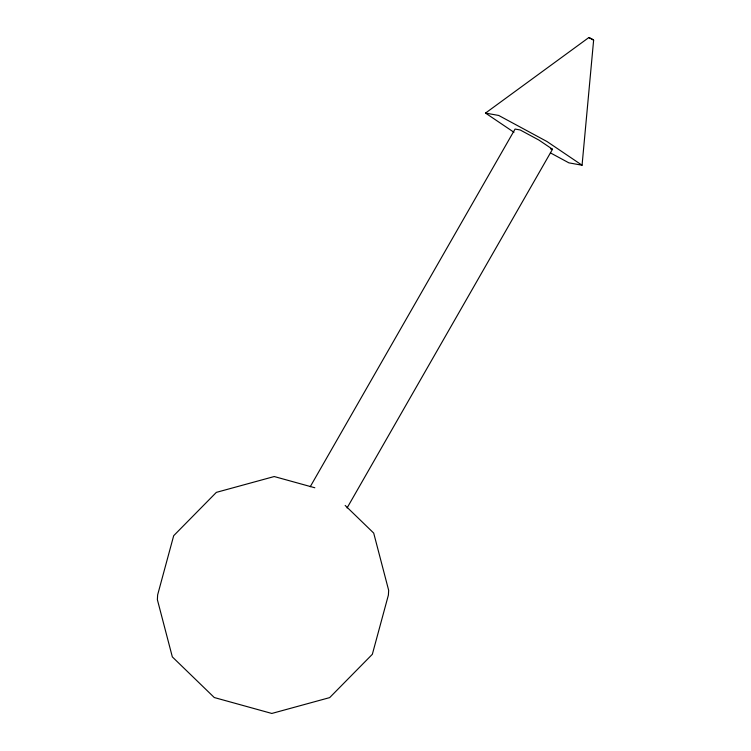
<?xml version="1.0" encoding="UTF-8"?>
<svg xmlns="http://www.w3.org/2000/svg" width="751" height="751" viewBox="0 0 751 751"><rect width="100%" height="100%" fill="white"/><g stroke="black" fill="none" stroke-linecap="round" stroke-linejoin="round"><path stroke-width="1.13" d="M550.389 152.857L568.873 162.845L582.063 165.22L593.628 40.132L591.891 38.958L588.84 37.55L485.512 113.082L513.966 132.289M310.229 486.732L515.083 129.05L520.19 129.97L538.908 140.071L552.501 149.252L347.075 507.958M593.628 40.132L588.84 37.55M485.512 113.082L498.711 115.457L546.981 141.526L582.063 165.22M550.455 148.886L552.501 149.252M314.829 487.765L274.218 476.538L216.363 492.365L173.688 535.698L157.635 594.914L157.372 599.673L172.336 656.9L214.288 697.538L271.815 713.45L329.67 697.613L372.346 654.29L388.398 595.064L388.661 590.314L373.698 533.079L345.169 505.451"/></g></svg>
